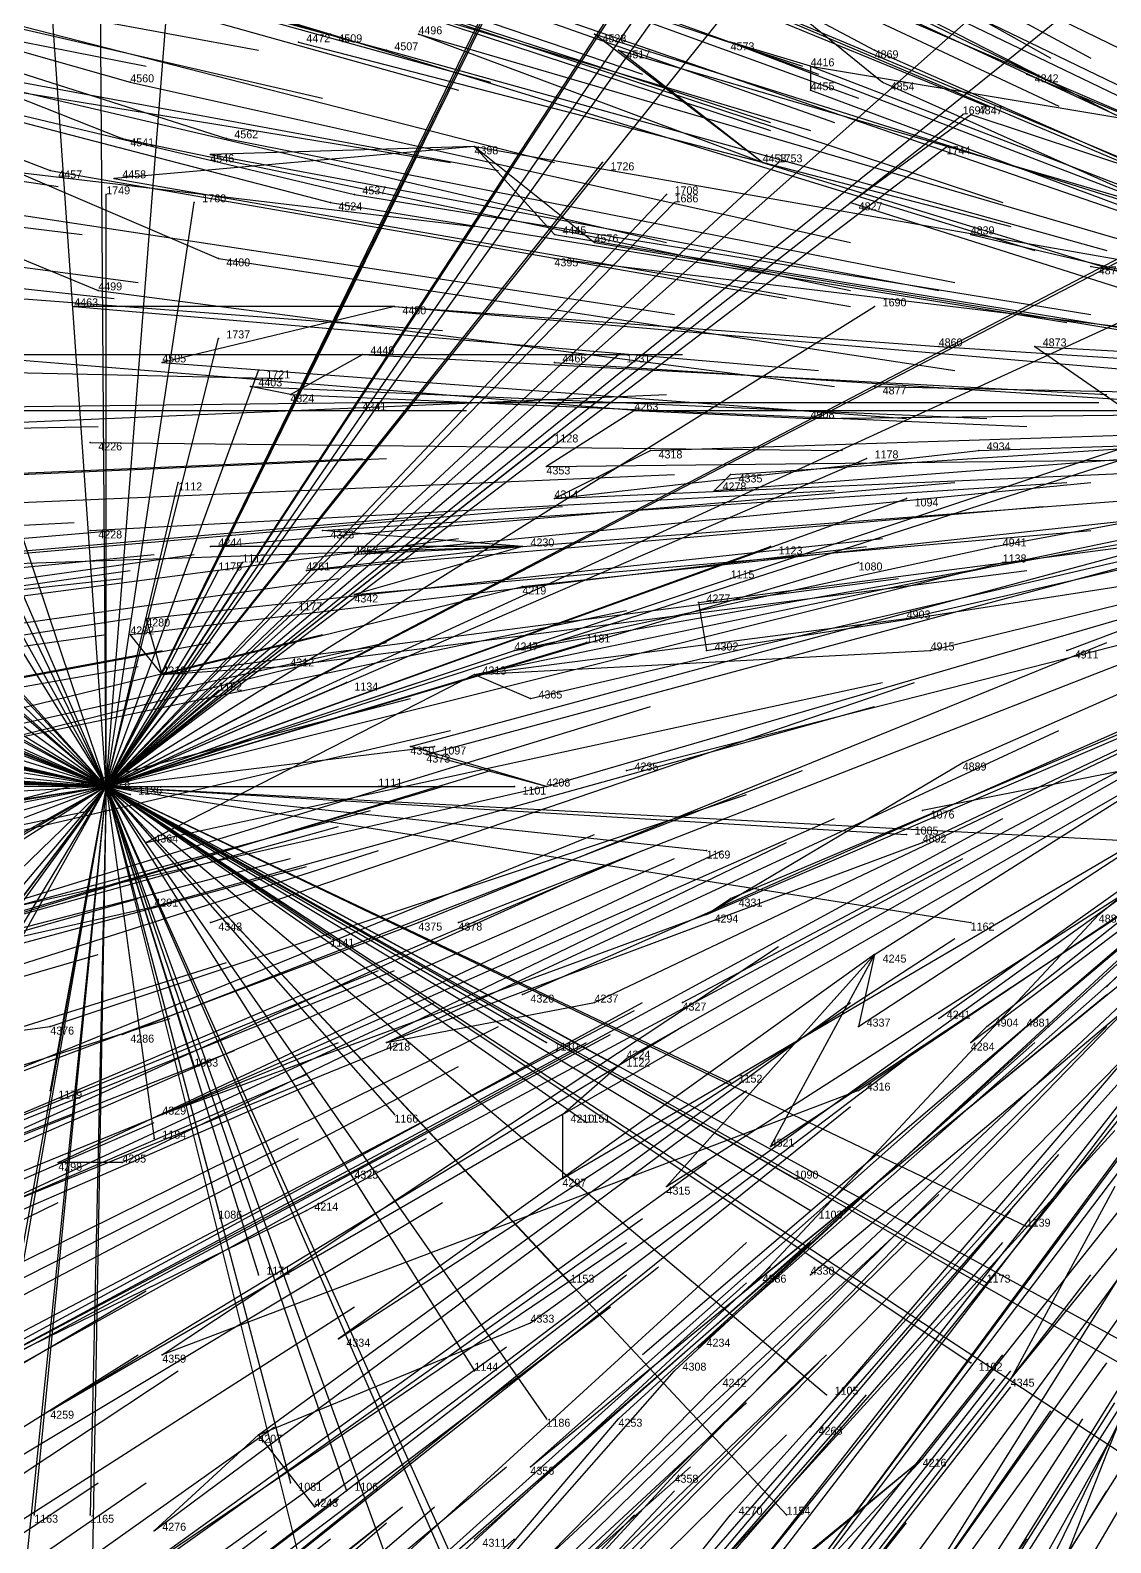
# Model space of a CAD drawing. Extents: x -0.5 to 0.59, y -0.5 to 0.58.
# Drawn here: x -0.2135 to -0.0785, y -0.1395 to 0.0495 of the extents above; entities that cross this region are included whole.
import ezdxf

# ---------------------------------------------------------------- set-up
doc = ezdxf.new("R2010")
doc.units = 0
for name, color, linetype in [('Facilities', 3, 'CONTINUOUS'), ('Facilities_lines', 3, 'CONTINUOUS'), ('Normals', 1, 'CONTINUOUS'), ('Source_points', 5, 'CONTINUOUS'), ('Text', 3, 'CONTINUOUS')]:
    doc.layers.add(name, color=color, linetype=linetype)

msp = doc.modelspace()

# ---------------------------------------------------------------- linework, layer by layer
at = {"layer": 'Facilities', "color": 3}
for p in [(-0.18, 0.048, -0.466), (-0.116, 0.045, -0.312), (-0.089, 0.044, -0.247), (-0.158, 0.035, -0.405), (-0.122, 0.033, -0.316), (-0.111, 0.028, -0.285), (-0.096, 0.024, -0.248), (-0.148, 0.021, -0.374), (-0.081, 0.02, -0.207), (-0.168, 0.015, -0.421), (-0.088, 0.01, -0.221), (-0.148, 0.008, -0.37), (-0.181, 0.004, -0.453), (-0.108, 0.005, -0.27), (-0.138, 0.002, -0.345), (-0.206, -0.002, -0.514), (-0.148, -0.009, -0.372), (-0.128, -0.008, -0.32), (-0.206, -0.013, -0.516), (-0.152, -0.015, -0.381), (-0.13, -0.022, -0.329), (-0.153, -0.028, -0.389), (-0.084, -0.028, -0.22), (-0.197, -0.031, -0.499), (-0.158, -0.031, -0.402), (-0.139, -0.043, -0.362), (-0.204, -0.045, -1.25), (-0.149, -0.045, -0.39), (-0.191, -0.062, -0.502), (-0.16, -0.062, -0.43), (-0.129, -0.061, -0.357), (-0.108, -0.066, -0.316), (-0.152, -0.071, -0.42), (-0.079, -0.07, -0.263), (-0.132, -0.072, -0.376), (-0.1, -0.074, -0.311), (-0.202, -0.076, -0.539), (-0.169, -0.077, -0.465), (-0.096, -0.077, -0.308), (-0.11, -0.083, -0.343), (-0.147, -0.086, -0.426), (-0.202, -0.092, -0.555), (-0.123, -0.107, -0.407), (-0.116, -0.106, -0.394), (-0.13, -0.115, -0.433), (-0.185, -0.126, -0.56), (-0.116, -0.125, -0.426), (-0.151, -0.13, -0.498), (-0.102, -0.129, -0.412), (-0.158, -0.139, -0.526)]:
    msp.add_point(p, dxfattribs=at)
at = {"layer": 'Facilities_lines', "color": 3}
for p, q in [((-0.204, -0.045, -1.25), (-0.127, 0.113, -1.25)), ((-0.204, -0.045, -1.25), (-0.256, 0.11, -1.25)), ((-0.204, -0.045, -1.25), (-0.13, 0.106, -1.25)), ((-0.204, -0.045, -1.25), (-0.107, 0.096, -1.25)), ((-0.204, -0.045, -1.25), (-0.205, 0.093, -1.25)), ((-0.204, -0.045, -1.25), (-0.138, 0.089, -1.25)), ((-0.204, -0.045, -1.25), (-0.26, 0.084, -1.25)), ((-0.204, -0.045, -1.25), (-0.213, 0.084, -1.25)), ((-0.204, -0.045, -1.25), (-0.38, 0.082, -1.25)), ((-0.204, -0.045, -1.25), (-0.194, 0.083, -1.25)), ((-0.168, 0.079, -0.463), (-0.108, 0.047, -0.295)), ((-0.204, -0.045, -1.25), (-0.068, 0.076, -1.25)), ((-0.204, -0.045, -1.25), (-0.315, 0.074, -1.25)), ((-0.262, 0.075, -0.68), (-0.176, 0.049, -0.456)), ((-0.204, -0.045, -1.25), (-0.128, 0.071, -1.25)), ((-0.204, -0.045, -1.25), (-0.129, 0.07, -1.25)), ((-0.204, -0.045, -1.25), (-0.122, 0.07, -1.25)), ((-0.246, 0.068, -0.638), (-0.169, 0.047, -0.438)), ((-0.134, 0.065, -0.373), (-0.107, 0.043, -0.287)), ((-0.277, 0.064, -0.711), (-0.189, 0.036, -0.48)), ((-0.268, 0.062, -0.687), (-0.202, 0.036, -0.512)), ((-0.268, 0.062, -0.687), (-0.201, 0.043, -0.515)), ((-0.204, -0.045, -1.25), (-0.298, 0.059, -1.25)), ((-0.204, -0.045, -1.25), (-0.075, 0.059, -1.25)), ((-0.204, -0.045, -1.25), (-0.124, 0.055, -1.25)), ((-0.253, 0.048, -0.644), (-0.19, 0.021, -0.478)), ((-0.253, 0.048, -0.644), (-0.211, 0.032, -0.532)), ((-0.253, 0.048, -0.644), (-0.176, 0.028, -0.445)), ((-0.253, 0.048, -0.644), (-0.173, 0.029, -0.438)), ((-0.122, 0.033, -0.316), (-0.165, 0.049, -0.431)), ((-0.122, 0.033, -0.316), (-0.143, 0.049, -0.377)), ((-0.116, 0.045, -0.312), (-0.126, 0.048, -0.337)), ((-0.122, 0.033, -0.316), (-0.14, 0.047, -0.369)), ((-0.204, -0.045, -1.25), (-0.305, 0.044, -1.25)), ((-0.116, 0.045, -0.312), (-0.116, 0.042, -0.309)), ((-0.116, 0.045, -0.312), (-0.068, 0.037, -0.193)), ((-0.204, -0.045, -1.25), (-0.097, 0.039, -1.25)), ((-0.111, 0.028, -0.285), (-0.096, 0.039, -0.259)), ((-0.251, 0.036, -0.633), (-0.205, 0.017, -0.515)), ((-0.204, -0.045, -1.25), (-0.099, 0.035, -1.25)), ((-0.158, 0.035, -0.405), (-0.203, 0.031, -0.512)), ((-0.158, 0.035, -0.405), (-0.191, 0.034, -0.486)), ((-0.158, 0.035, -0.405), (-0.148, 0.024, -0.375)), ((-0.158, 0.035, -0.405), (-0.143, 0.023, -0.363)), ((-0.204, -0.045, -1.25), (-0.142, 0.033, -1.25)), ((-0.204, -0.045, -1.25), (-0.12, 0.033, -1.25)), ((-0.204, -0.045, -1.25), (-0.374, 0.032, -1.25)), ((-0.204, -0.045, -1.25), (-0.134, 0.029, -1.25)), ((-0.204, -0.045, -1.25), (-0.204, 0.029, -1.25)), ((-0.204, -0.045, -1.25), (-0.244, 0.027, -1.25)), ((-0.204, -0.045, -1.25), (-0.133, 0.028, -1.25)), ((-0.204, -0.045, -1.25), (-0.193, 0.028, -1.25)), ((-0.204, -0.045, -1.25), (-0.068, 0.026, -1.25)), ((-0.204, -0.045, -1.25), (-0.071, 0.024, -1.25)), ((-0.204, -0.045, -1.25), (-0.245, 0.021, -1.25)), ((-0.204, -0.045, -1.25), (-0.06, 0.021, -1.25)), ((-0.204, -0.045, -1.25), (-0.235, 0.019, -1.25)), ((-0.204, -0.045, -1.25), (-0.314, 0.017, -1.25)), ((-0.168, 0.015, -0.421), (-0.208, 0.015, -0.522)), ((-0.204, -0.045, -1.25), (-0.108, 0.015, -1.25)), ((-0.168, 0.015, -0.421), (-0.197, 0.008, -0.493)), ((-0.168, 0.015, -0.421), (-0.1, 0.01, -0.252)), ((-0.204, -0.045, -1.25), (-0.353, 0.01, -1.25)), ((-0.204, -0.045, -1.25), (-0.19, 0.011, -1.25)), ((-0.088, 0.01, -0.221), (-0.075, 0.001, -0.188)), ((-0.138, 0.002, -0.345), (-0.224, 0.009, -0.561)), ((-0.204, -0.045, -1.25), (-0.14, 0.009, -1.25)), ((-0.181, 0.004, -0.453), (-0.172, 0.009, -0.43)), ((-0.204, -0.045, -1.25), (-0.185, 0.007, -1.25)), ((-0.204, -0.045, -1.25), (-0.054, 0.005, -1.25)), ((-0.181, 0.004, -0.453), (-0.186, 0.005, -0.464)), ((-0.204, -0.045, -1.25), (-0.318, 0.003, -1.25)), ((-0.204, -0.045, -1.25), (-0.293, 0.003, -1.25)), ((-0.252, 0.002, -0.63), (-0.172, 0.003, -0.431)), ((-0.204, -0.045, -1.25), (-0.058, 0.002, -1.25)), ((-0.138, 0.002, -0.345), (-0.149, -0.005, -0.373)), ((-0.138, 0.002, -0.345), (-0.116, 0.001, -0.29)), ((-0.204, -0.045, -1.25), (-0.258, 0.001, -1.25)), ((-0.204, -0.045, -1.25), (-0.148, -0.001, -1.25)), ((-0.148, -0.009, -0.372), (-0.136, -0.003, -0.34)), ((-0.148, -0.009, -0.372), (-0.095, -0.003, -0.236)), ((-0.204, -0.045, -1.25), (-0.306, -0.005, -1.25)), ((-0.204, -0.045, -1.25), (-0.109, -0.004, -1.25)), ((-0.204, -0.045, -1.25), (-0.195, -0.007, -1.25)), ((-0.128, -0.008, -0.32), (-0.126, -0.006, -0.315)), ((0.109, -0.006, -1.25), (-0.102, -0.048, -1.25)), ((-0.204, -0.045, -1.25), (-0.104, -0.009, -1.25)), ((-0.204, -0.045, -1.25), (-0.351, -0.012, -1.25)), ((-0.204, -0.045, -1.25), (-0.238, -0.012, -1.25)), ((-0.152, -0.015, -0.381), (-0.177, -0.013, -0.443)), ((-0.204, -0.045, -1.25), (-0.354, -0.015, -1.25)), ((-0.204, -0.045, -1.25), (-0.346, -0.015, -1.25)), ((-0.152, -0.015, -0.381), (-0.239, -0.018, -0.6)), ((-0.204, -0.045, -1.25), (-0.121, -0.015, -1.25)), ((-0.152, -0.015, -0.381), (-0.191, -0.015, -0.478)), ((-0.152, -0.015, -0.381), (-0.179, -0.018, -0.45)), ((-0.152, -0.015, -0.381), (-0.173, -0.021, -0.437)), ((-0.152, -0.015, -0.381), (-0.173, -0.016, -0.435)), ((-0.153, -0.028, -0.389), (-0.093, -0.015, -0.235)), ((-0.204, -0.045, -1.25), (-0.11, -0.017, -1.25)), ((-0.204, -0.045, -1.25), (-0.187, -0.017, -1.25)), ((-0.204, -0.045, -1.25), (-0.092, -0.017, -1.25)), ((-0.204, -0.045, -1.25), (-0.19, -0.018, -1.25)), ((-0.204, -0.045, -1.25), (-0.126, -0.019, -1.25)), ((-0.197, -0.031, -0.499), (-0.152, -0.02, -0.384)), ((-0.13, -0.022, -0.329), (-0.129, -0.028, -0.33)), ((-0.204, -0.045, -1.25), (-0.275, -0.023, -1.25)), ((-0.204, -0.045, -1.25), (-0.181, -0.023, -1.25)), ((-0.197, -0.031, -0.499), (-0.199, -0.024, -0.501)), ((-0.158, -0.031, -0.402), (-0.104, -0.024, -0.267)), ((-0.204, -0.045, -1.25), (-0.235, -0.026, -1.25)), ((-0.197, -0.031, -0.499), (-0.201, -0.026, -0.507)), ((-0.204, -0.045, -1.25), (-0.144, -0.027, -1.25)), ((-0.158, -0.031, -0.402), (-0.101, -0.028, -0.263)), ((-0.197, -0.031, -0.499), (-0.182, -0.03, -0.46)), ((-0.204, -0.045, -1.25), (-0.29, -0.031, -1.25)), ((-0.204, -0.045, -1.25), (-0.259, -0.032, -1.25)), ((-0.204, -0.045, -1.25), (-0.174, -0.032, -1.25)), ((-0.158, -0.031, -0.402), (-0.199, -0.052, -0.513)), ((-0.158, -0.031, -0.402), (-0.151, -0.034, -0.387)), ((-0.204, -0.045, -1.25), (-0.321, -0.033, -1.25)), ((-0.204, -0.045, -1.25), (-0.19, -0.033, -1.25)), ((-0.204, -0.045, -1.25), (-0.351, -0.037, -1.25)), ((-0.204, -0.045, -1.25), (-0.333, -0.037, -1.25)), ((-0.204, -0.045, -1.25), (-0.282, -0.037, -1.25)), ((-0.204, -0.045, -1.25), (-0.358, -0.038, -1.25)), ((-0.204, -0.045, -1.25), (-0.219, -0.039, -1.25)), ((-0.204, -0.045, -1.25), (-0.341, -0.04, -1.25)), ((-0.204, -0.045, -1.25), (-0.163, -0.04, -1.25)), ((-0.149, -0.045, -0.39), (-0.166, -0.04, -0.428)), ((-0.149, -0.045, -0.39), (-0.164, -0.041, -0.423)), ((-0.204, -0.045, -1.25), (-0.281, -0.043, -1.25)), ((-0.129, -0.061, -0.357), (-0.097, -0.042, -0.265)), ((-0.204, -0.045, -1.25), (-0.377, -0.072, -1.25)), ((-0.204, -0.045, -1.25), (-0.356, -0.07, -1.25)), ((-0.204, -0.045, -1.25), (-0.355, -0.074, -1.25)), ((-0.204, -0.045, -1.25), (-0.35, -0.045, -1.25)), ((-0.204, -0.045, -1.25), (-0.347, -0.136, -1.25)), ((-0.204, -0.045, -1.25), (-0.343, -0.126, -1.25)), ((-0.204, -0.045, -1.25), (-0.314, -0.051, -1.25)), ((-0.204, -0.045, -1.25), (-0.308, -0.103, -1.25)), ((-0.204, -0.045, -1.25), (-0.293, -0.15, -1.25)), ((-0.204, -0.045, -1.25), (-0.286, -0.153, -1.25)), ((-0.204, -0.045, -1.25), (-0.266, -0.147, -1.25)), ((-0.204, -0.045, -1.25), (-0.264, -0.068, -1.25)), ((-0.204, -0.045, -1.25), (-0.26, -0.061, -1.25)), ((-0.204, -0.045, -1.25), (-0.255, -0.136, -1.25)), ((-0.204, -0.045, -1.25), (-0.249, -0.104, -1.25)), ((-0.204, -0.045, -1.25), (-0.247, -0.104, -1.25)), ((-0.204, -0.045, -1.25), (-0.234, -0.074, -1.25)), ((-0.204, -0.045, -1.25), (-0.225, -0.165, -1.25)), ((-0.149, -0.045, -0.39), (-0.224, -0.062, -0.582)), ((-0.204, -0.045, -1.25), (-0.22, -0.133, -1.25)), ((-0.204, -0.045, -1.25), (-0.217, -0.171, -1.25)), ((-0.204, -0.045, -1.25), (-0.213, -0.136, -1.25)), ((-0.204, -0.045, -1.25), (-0.211, -0.083, -1.25)), ((-0.204, -0.045, -1.25), (-0.206, -0.158, -1.25)), ((-0.204, -0.045, -1.25), (-0.206, -0.136, -1.25)), ((-0.204, -0.045, -1.25), (-0.181, -0.132, -1.25)), ((-0.204, -0.045, -1.25), (-0.193, -0.08, -1.25)), ((-0.204, -0.045, -1.25), (-0.104, -0.051, -1.25)), ((-0.204, -0.045, -1.25), (-0.19, -0.098, -1.25)), ((-0.204, -0.045, -1.25), (-0.159, -0.169, -1.25)), ((-0.204, -0.045, -1.25), (-0.118, -0.094, -1.25)), ((-0.204, -0.045, -1.25), (-0.153, -0.045, -1.25)), ((-0.204, -0.045, -1.25), (-0.096, -0.117, -1.25)), ((-0.204, -0.045, -1.25), (-0.116, -0.098, -1.25)), ((-0.204, -0.045, -1.25), (-0.114, -0.121, -1.25)), ((-0.204, -0.045, -1.25), (-0.174, -0.133, -1.25)), ((-0.204, -0.045, -1.25), (-0.149, -0.077, -1.25)), ((-0.204, -0.045, -1.25), (-0.17, -0.045, -1.25)), ((-0.204, -0.045, -1.25), (-0.072, -0.052, -1.25)), ((-0.204, -0.045, -1.25), (-0.14, -0.08, -1.25)), ((-0.204, -0.045, -1.25), (-0.156, -0.155, -1.25)), ((-0.204, -0.045, -1.25), (-0.139, -0.19, -1.25)), ((-0.204, -0.045, -1.25), (-0.201, -0.046, -1.25)), ((-0.204, -0.045, -1.25), (-0.052, -0.128, -1.25)), ((-0.204, -0.045, -1.25), (-0.089, -0.1, -1.25)), ((-0.204, -0.045, -1.25), (-0.176, -0.064, -1.25)), ((-0.204, -0.045, -1.25), (-0.158, -0.118, -1.25)), ((-0.204, -0.045, -1.25), (-0.144, -0.087, -1.25)), ((-0.204, -0.045, -1.25), (-0.126, -0.082, -1.25)), ((-0.204, -0.045, -1.25), (-0.146, -0.107, -1.25)), ((-0.204, -0.045, -1.25), (-0.119, -0.136, -1.25)), ((-0.204, -0.045, -1.25), (-0.177, -0.153, -1.25)), ((-0.204, -0.045, -1.25), (-0.096, -0.062, -1.25)), ((-0.204, -0.045, -1.25), (-0.168, -0.086, -1.25)), ((-0.204, -0.045, -1.25), (-0.129, -0.053, -1.25)), ((-0.204, -0.045, -1.25), (-0.185, -0.106, -1.25)), ((-0.204, -0.045, -1.25), (-0.094, -0.107, -1.25)), ((-0.204, -0.045, -1.25), (-0.074, -0.119, -1.25)), ((-0.204, -0.045, -1.25), (-0.067, -0.135, -1.25)), ((-0.204, -0.045, -1.25), (-0.198, -0.089, -1.25)), ((-0.204, -0.045, -1.25), (-0.149, -0.124, -1.25)), ((-0.169, -0.077, -0.465), (-0.102, -0.052, -0.286)), ((-0.265, -0.075, -0.688), (-0.198, -0.06, -0.517)), ((-0.129, -0.061, -0.357), (-0.126, -0.059, -0.347)), ((-0.229, -0.086, -0.61), (-0.165, -0.062, -0.441)), ((-0.129, -0.061, -0.357), (-0.197, -0.086, -0.538)), ((-0.123, -0.107, -0.407), (-0.08, -0.061, -0.252)), ((-0.108, -0.066, -0.316), (-0.175, -0.114, -0.522)), ((-0.108, -0.066, -0.316), (-0.134, -0.095, -0.411)), ((-0.108, -0.066, -0.316), (-0.121, -0.09, -0.377)), ((-0.108, -0.066, -0.316), (-0.11, -0.075, -0.332)), ((-0.169, -0.077, -0.465), (-0.143, -0.072, -0.401)), ((-0.258, -0.081, -0.676), (-0.211, -0.075, -0.561)), ((-0.151, -0.13, -0.498), (-0.089, -0.075, -0.291)), ((-0.096, -0.077, -0.308), (-0.094, -0.075, -0.299)), ((-0.147, -0.086, -0.426), (-0.139, -0.079, -0.4)), ((-0.11, -0.083, -0.343), (-0.197, -0.116, -0.572)), ((-0.118, -0.146, -0.469), (-0.073, -0.085, -0.28)), ((-0.147, -0.086, -0.426), (-0.211, -0.123, -0.612)), ((-0.147, -0.086, -0.426), (-0.147, -0.094, -0.437)), ((-0.202, -0.092, -0.555), (-0.21, -0.092, -0.574)), ((-0.226, -0.121, -0.641), (-0.173, -0.093, -0.492)), ((-0.078, -0.095, -0.307), (-0.091, -0.119, -0.376)), ((-0.226, -0.121, -0.641), (-0.179, -0.098, -0.51)), ((-0.07, -0.109, -0.324), (-0.109, -0.189, -0.544)), ((-0.185, -0.126, -0.56), (-0.151, -0.112, -0.47)), ((-0.073, -0.113, -0.337), (-0.084, -0.141, -0.409)), ((-0.192, -0.185, -0.666), (-0.133, -0.118, -0.443)), ((-0.192, -0.185, -0.666), (-0.128, -0.12, -0.438)), ((-0.192, -0.185, -0.666), (-0.14, -0.124, -0.469)), ((-0.185, -0.126, -0.56), (-0.198, -0.138, -0.603)), ((-0.185, -0.126, -0.56), (-0.178, -0.135, -0.558)), ((-0.102, -0.129, -0.412), (-0.13, -0.152, -0.499)), ((-0.102, -0.129, -0.412), (-0.126, -0.149, -0.488)), ((-0.102, -0.129, -0.412), (-0.116, -0.144, -0.463)), ((-0.18, -0.182, -0.641), (-0.133, -0.131, -0.468)), ((-0.17, -0.191, -0.638), (-0.126, -0.136, -0.462))]:
    msp.add_line(p, q, dxfattribs=at)
at = {"layer": 'Normals', "color": 1}
for p, q in [((-0.166, 0.091, -0.473), (-0.086, 0.046, -0.512)), ((-0.162, 0.09, -0.462), (-0.081, 0.046, -0.501)), ((-0.168, 0.083, -0.469), (-0.086, 0.043, -0.51)), ((-0.16, 0.081, -0.448), (-0.078, 0.039, -0.486)), ((-0.168, 0.079, -0.463), (-0.085, 0.04, -0.504)), ((-0.203, 0.076, -0.541), (-0.115, 0.044, -0.577)), ((-0.262, 0.075, -0.68), (-0.173, 0.048, -0.719)), ((-0.225, 0.074, -0.592), (-0.137, 0.044, -0.629)), ((-0.205, 0.074, -0.546), (-0.117, 0.045, -0.582)), ((-0.179, 0.075, -0.486), (-0.094, 0.04, -0.525)), ((-0.198, 0.073, -0.528), (-0.11, 0.041, -0.564)), ((-0.201, 0.069, -0.531), (-0.113, 0.038, -0.567)), ((-0.135, 0.069, -0.379), (-0.052, 0.029, -0.417)), ((-0.122, 0.069, -0.35), (-0.038, 0.028, -0.386)), ((-0.249, 0.067, -0.644), (-0.16, 0.042, -0.682)), ((-0.246, 0.068, -0.638), (-0.156, 0.043, -0.674)), ((-0.21, 0.067, -0.55), (-0.121, 0.038, -0.586)), ((-0.209, 0.066, -0.549), (-0.121, 0.037, -0.585)), ((-0.134, 0.065, -0.373), (-0.05, 0.026, -0.41)), ((-0.29, 0.063, -0.741), (-0.199, 0.045, -0.779)), ((-0.277, 0.064, -0.711), (-0.185, 0.047, -0.747)), ((-0.206, 0.064, -0.539), (-0.116, 0.037, -0.575)), ((-0.268, 0.062, -0.687), (-0.177, 0.041, -0.725)), ((-0.138, 0.059, -0.375), (-0.052, 0.023, -0.411)), ((-0.18, 0.057, -0.472), (-0.092, 0.028, -0.511)), ((-0.238, 0.056, -0.611), (-0.148, 0.033, -0.648)), ((-0.129, 0.055, -0.351), (-0.044, 0.019, -0.389)), ((-0.116, 0.056, -0.321), (-0.03, 0.019, -0.357)), ((-0.156, 0.054, -0.413), (-0.069, 0.024, -0.451)), ((-0.097, 0.052, -0.276), (-0.014, 0.012, -0.315)), ((-0.253, 0.048, -0.644), (-0.161, 0.033, -0.681)), ((-0.247, 0.049, -0.629), (-0.155, 0.032, -0.665)), ((-0.18, 0.048, -0.466), (-0.091, 0.025, -0.504)), ((-0.176, 0.049, -0.456), (-0.088, 0.022, -0.496)), ((-0.165, 0.049, -0.431), (-0.076, 0.023, -0.469)), ((-0.143, 0.049, -0.377), (-0.054, 0.021, -0.415)), ((-0.126, 0.048, -0.337), (-0.04, 0.015, -0.375)), ((-0.169, 0.047, -0.438), (-0.079, 0.022, -0.474)), ((-0.14, 0.047, -0.369), (-0.051, 0.021, -0.406)), ((-0.108, 0.047, -0.295), (-0.024, 0.01, -0.335)), ((-0.224, 0.044, -0.571), (-0.134, 0.023, -0.608)), ((-0.116, 0.045, -0.312), (-0.03, 0.012, -0.349)), ((-0.089, 0.044, -0.247), (-0.004, 0.009, -0.288)), ((-0.301, 0.043, -0.761), (-0.21, 0.03, -0.8)), ((-0.201, 0.043, -0.515), (-0.111, 0.023, -0.552)), ((-0.116, 0.042, -0.309), (-0.03, 0.01, -0.348)), ((-0.107, 0.043, -0.287), (-0.022, 0.005, -0.325)), ((-0.097, 0.039, -1.25), (-0.097, 0.039, -1.15)), ((-0.096, 0.039, -0.259), (-0.009, 0.01, -0.3)), ((-0.251, 0.036, -0.633), (-0.158, 0.025, -0.669)), ((-0.202, 0.036, -0.512), (-0.111, 0.017, -0.55)), ((-0.189, 0.036, -0.48), (-0.098, 0.018, -0.517)), ((-0.299, 0.035, -0.752), (-0.207, 0.024, -0.791)), ((-0.158, 0.035, -0.405), (-0.067, 0.019, -0.443)), ((-0.099, 0.035, -1.25), (-0.099, 0.035, -1.15)), ((-0.191, 0.034, -0.486), (-0.1, 0.017, -0.523)), ((-0.142, 0.033, -1.25), (-0.142, 0.033, -1.15)), ((-0.122, 0.033, -0.316), (-0.034, 0.006, -0.354)), ((-0.12, 0.033, -1.25), (-0.12, 0.033, -1.15)), ((-0.211, 0.032, -0.532), (-0.119, 0.016, -0.569)), ((-0.203, 0.031, -0.512), (-0.111, 0.015, -0.55)), ((-0.291, 0.03, -0.732), (-0.2, 0.018, -0.771)), ((-0.204, 0.029, -1.25), (-0.204, 0.029, -1.15)), ((-0.173, 0.029, -0.438), (-0.081, 0.014, -0.475)), ((-0.134, 0.029, -1.25), (-0.134, 0.029, -1.15)), ((-0.225, 0.028, -0.566), (-0.133, 0.014, -0.603)), ((-0.193, 0.028, -1.25), (-0.193, 0.028, -1.15)), ((-0.176, 0.028, -0.445), (-0.084, 0.013, -0.483)), ((-0.133, 0.028, -1.25), (-0.133, 0.028, -1.15)), ((-0.111, 0.028, -0.285), (-0.023, 0, -0.325)), ((-0.295, 0.026, -0.74), (-0.203, 0.016, -0.779)), ((-0.148, 0.024, -0.375), (-0.057, 0.009, -0.414)), ((-0.143, 0.023, -0.363), (-0.053, 0.008, -0.402)), ((-0.096, 0.024, -0.248), (-0.007, 0.003, -0.289)), ((-0.19, 0.021, -0.478), (-0.098, 0.007, -0.514)), ((-0.148, 0.021, -0.374), (-0.057, 0.01, -0.414)), ((-0.255, 0.019, -0.638), (-0.162, 0.012, -0.675)), ((-0.081, 0.02, -0.207), (0.009, 0.006, -0.249)), ((-0.205, 0.017, -0.515), (-0.113, 0.005, -0.552)), ((-0.208, 0.015, -0.522), (-0.115, 0.007, -0.558)), ((-0.168, 0.015, -0.421), (-0.075, 0.007, -0.458)), ((-0.108, 0.015, -1.25), (-0.108, 0.015, -1.15)), ((-0.19, 0.011, -1.25), (-0.19, 0.011, -1.15)), ((-0.1, 0.01, -0.252), (-0.008, 0.004, -0.289)), ((-0.088, 0.01, -0.221), (0.002, 0.005, -0.264)), ((-0.274, 0.008, -0.684), (-0.182, 0.006, -0.724)), ((-0.224, 0.009, -0.561), (-0.132, 0.009, -0.599)), ((-0.197, 0.008, -0.493), (-0.104, 0.001, -0.53)), ((-0.172, 0.009, -0.43), (-0.079, 0.004, -0.467)), ((-0.148, 0.008, -0.37), (-0.056, 0.002, -0.41)), ((-0.14, 0.009, -1.25), (-0.14, 0.009, -1.15)), ((-0.185, 0.007, -1.25), (-0.185, 0.007, -1.15)), ((-0.227, 0, -0.566), (-0.134, 0.004, -0.604)), ((-0.186, 0.005, -0.464), (-0.094, 0.001, -0.503)), ((-0.181, 0.004, -0.453), (-0.089, 0, -0.491)), ((-0.108, 0.005, -0.27), (-0.015, 0.003, -0.307)), ((-0.084, -0.028, -0.22), (0.001, 0.004, -0.263)), ((-0.252, 0.002, -0.63), (-0.159, 0.002, -0.666)), ((-0.172, 0.003, -0.431), (-0.08, 0.003, -0.468)), ((-0.138, 0.002, -0.345), (-0.046, 0.002, -0.385)), ((-0.116, 0.001, -0.29), (-0.024, 0.002, -0.33)), ((-0.093, -0.015, -0.235), (-0.001, 0.002, -0.272)), ((-0.298, -0.002, -0.745), (-0.205, 0, -0.783)), ((-0.136, -0.003, -0.34), (-0.044, 0, -0.38)), ((-0.126, -0.006, -0.315), (-0.035, 0, -0.355)), ((-0.095, -0.003, -0.236), (-0.002, 0, -0.274)), ((-0.148, -0.001, -1.25), (-0.148, -0.001, -1.15)), ((-0.128, -0.008, -0.32), (-0.037, -0.001, -0.361)), ((-0.206, -0.002, -0.514), (-0.112, -0.003, -0.548)), ((-0.104, -0.024, -0.267), (-0.013, -0.003, -0.303)), ((-0.264, -0.008, -0.66), (-0.172, -0.004, -0.698)), ((-0.261, -0.008, -0.654), (-0.169, -0.004, -0.692)), ((-0.149, -0.005, -0.373), (-0.057, -0.004, -0.412)), ((-0.148, -0.009, -0.372), (-0.057, -0.005, -0.411)), ((-0.109, -0.004, -1.25), (-0.109, -0.004, -1.15)), ((-0.097, -0.042, -0.265), (-0.013, -0.005, -0.304)), ((-0.08, -0.061, -0.252), (-0.011, -0.004, -0.295)), ((-0.226, -0.01, -0.566), (-0.133, -0.006, -0.603)), ((-0.195, -0.007, -1.25), (-0.195, -0.007, -1.15)), ((-0.191, -0.015, -0.478), (-0.098, -0.007, -0.515)), ((-0.177, -0.013, -0.443), (-0.084, -0.007, -0.481)), ((-0.173, -0.016, -0.435), (-0.081, -0.007, -0.472)), ((-0.101, -0.028, -0.263), (-0.011, -0.006, -0.299)), ((-0.079, -0.07, -0.263), (-0.014, -0.006, -0.304)), ((-0.206, -0.013, -0.516), (-0.113, -0.008, -0.552)), ((-0.152, -0.015, -0.381), (-0.06, -0.008, -0.419)), ((-0.104, -0.009, -1.25), (-0.104, -0.009, -1.15)), ((-0.254, -0.019, -0.637), (-0.162, -0.011, -0.675)), ((-0.239, -0.018, -0.6), (-0.147, -0.01, -0.638)), ((-0.179, -0.018, -0.45), (-0.087, -0.01, -0.488)), ((-0.152, -0.02, -0.384), (-0.06, -0.01, -0.422)), ((-0.13, -0.022, -0.329), (-0.038, -0.01, -0.368)), ((-0.3, -0.017, -0.752), (-0.208, -0.012, -0.79)), ((-0.296, -0.021, -0.741), (-0.203, -0.013, -0.778)), ((-0.173, -0.021, -0.437), (-0.081, -0.013, -0.474)), ((-0.158, -0.031, -0.402), (-0.067, -0.012, -0.439)), ((-0.153, -0.028, -0.389), (-0.062, -0.012, -0.427)), ((-0.151, -0.034, -0.387), (-0.061, -0.013, -0.425)), ((-0.102, -0.052, -0.286), (-0.018, -0.012, -0.324)), ((-0.251, -0.026, -0.631), (-0.16, -0.014, -0.671)), ((-0.201, -0.026, -0.507), (-0.109, -0.015, -0.544)), ((-0.199, -0.024, -0.501), (-0.107, -0.014, -0.538)), ((-0.129, -0.028, -0.33), (-0.039, -0.014, -0.371)), ((-0.121, -0.015, -1.25), (-0.121, -0.015, -1.15)), ((-0.089, -0.075, -0.291), (-0.018, -0.015, -0.328)), ((-0.29, -0.025, -0.727), (-0.198, -0.016, -0.765)), ((-0.285, -0.029, -0.717), (-0.193, -0.016, -0.754)), ((-0.187, -0.017, -1.25), (-0.187, -0.017, -1.15)), ((-0.166, -0.04, -0.428), (-0.077, -0.016, -0.465)), ((-0.164, -0.041, -0.423), (-0.075, -0.017, -0.46)), ((-0.11, -0.017, -1.25), (-0.11, -0.017, -1.15)), ((-0.108, -0.066, -0.316), (-0.029, -0.016, -0.353)), ((-0.094, -0.075, -0.299), (-0.021, -0.017, -0.337)), ((-0.092, -0.017, -1.25), (-0.092, -0.017, -1.15)), ((-0.293, -0.031, -0.737), (-0.201, -0.018, -0.774)), ((-0.19, -0.018, -1.25), (-0.19, -0.018, -1.15)), ((-0.182, -0.03, -0.46), (-0.089, -0.018, -0.497)), ((-0.294, -0.029, -0.74), (-0.202, -0.019, -0.778)), ((-0.267, -0.032, -0.671), (-0.175, -0.019, -0.71)), ((-0.197, -0.031, -0.499), (-0.105, -0.019, -0.535)), ((-0.149, -0.045, -0.39), (-0.06, -0.019, -0.427)), ((-0.139, -0.043, -0.362), (-0.049, -0.02, -0.401)), ((-0.126, -0.019, -1.25), (-0.126, -0.019, -1.15)), ((-0.1, -0.074, -0.311), (-0.024, -0.02, -0.347)), ((-0.096, -0.077, -0.308), (-0.022, -0.021, -0.346)), ((-0.292, -0.038, -0.737), (-0.201, -0.024, -0.774)), ((-0.23, -0.042, -0.584), (-0.139, -0.023, -0.621)), ((-0.181, -0.023, -1.25), (-0.181, -0.023, -1.15)), ((-0.126, -0.059, -0.347), (-0.041, -0.023, -0.387)), ((-0.11, -0.075, -0.332), (-0.032, -0.024, -0.37)), ((-0.296, -0.039, -0.746), (-0.204, -0.026, -0.784)), ((-0.267, -0.048, -0.678), (-0.177, -0.026, -0.716)), ((-0.129, -0.061, -0.357), (-0.045, -0.025, -0.398)), ((-0.288, -0.045, -0.73), (-0.197, -0.028, -0.767)), ((-0.282, -0.044, -0.714), (-0.191, -0.027, -0.751)), ((-0.261, -0.05, -0.665), (-0.172, -0.028, -0.703)), ((-0.259, -0.047, -0.659), (-0.169, -0.027, -0.697)), ((-0.165, -0.062, -0.441), (-0.079, -0.027, -0.478)), ((-0.16, -0.062, -0.43), (-0.073, -0.028, -0.465)), ((-0.144, -0.027, -1.25), (-0.144, -0.027, -1.15)), ((-0.292, -0.046, -0.738), (-0.2, -0.03, -0.776)), ((-0.132, -0.072, -0.376), (-0.051, -0.029, -0.416)), ((-0.199, -0.052, -0.513), (-0.107, -0.032, -0.549)), ((-0.191, -0.062, -0.502), (-0.103, -0.032, -0.539)), ((-0.174, -0.032, -1.25), (-0.174, -0.032, -1.15)), ((-0.143, -0.072, -0.401), (-0.059, -0.032, -0.437)), ((-0.11, -0.083, -0.343), (-0.033, -0.031, -0.382)), ((-0.255, -0.057, -0.654), (-0.166, -0.034, -0.692)), ((-0.19, -0.033, -1.25), (-0.19, -0.033, -1.15)), ((-0.152, -0.071, -0.42), (-0.066, -0.033, -0.455)), ((-0.139, -0.079, -0.4), (-0.058, -0.033, -0.436)), ((-0.224, -0.062, -0.582), (-0.136, -0.035, -0.62)), ((-0.198, -0.06, -0.517), (-0.108, -0.035, -0.554)), ((-0.251, -0.059, -0.646), (-0.161, -0.038, -0.684)), ((-0.169, -0.077, -0.465), (-0.085, -0.038, -0.501)), ((-0.121, -0.09, -0.377), (-0.044, -0.039, -0.414)), ((-0.163, -0.04, -1.25), (-0.163, -0.04, -1.15)), ((-0.147, -0.086, -0.426), (-0.067, -0.04, -0.463)), ((-0.245, -0.07, -0.637), (-0.156, -0.043, -0.675)), ((-0.202, -0.076, -0.539), (-0.117, -0.043, -0.58)), ((-0.25, -0.071, -0.65), (-0.162, -0.045, -0.688)), ((-0.204, -0.045, -1.25), (-0.204, -0.045, -1.15)), ((-0.17, -0.045, -1.25), (-0.17, -0.045, -1.15)), ((-0.153, -0.045, -1.25), (-0.153, -0.045, -1.15)), ((-0.134, -0.095, -0.411), (-0.056, -0.045, -0.449)), ((-0.211, -0.075, -0.561), (-0.124, -0.046, -0.6)), ((-0.201, -0.046, -1.25), (-0.201, -0.046, -1.15)), ((-0.147, -0.094, -0.437), (-0.067, -0.047, -0.474)), ((-0.116, -0.106, -0.394), (-0.046, -0.047, -0.432)), ((-0.297, -0.067, -0.76), (-0.206, -0.048, -0.797)), ((-0.26, -0.072, -0.675), (-0.171, -0.048, -0.713)), ((-0.197, -0.086, -0.538), (-0.113, -0.049, -0.578)), ((-0.173, -0.093, -0.492), (-0.092, -0.049, -0.53)), ((-0.123, -0.107, -0.407), (-0.052, -0.049, -0.448)), ((-0.102, -0.048, -1.25), (-0.102, -0.048, -1.15)), ((-0.091, -0.119, -0.376), (-0.033, -0.048, -0.414)), ((-0.265, -0.075, -0.688), (-0.175, -0.05, -0.725)), ((-0.229, -0.086, -0.61), (-0.143, -0.051, -0.648)), ((-0.104, -0.051, -1.25), (-0.104, -0.051, -1.15)), ((-0.202, -0.092, -0.555), (-0.119, -0.052, -0.594)), ((-0.27, -0.077, -0.703), (-0.181, -0.054, -0.74)), ((-0.258, -0.081, -0.676), (-0.17, -0.053, -0.714)), ((-0.222, -0.089, -0.599), (-0.137, -0.053, -0.636)), ((-0.218, -0.091, -0.591), (-0.133, -0.054, -0.628)), ((-0.21, -0.092, -0.574), (-0.127, -0.053, -0.612)), ((-0.179, -0.098, -0.51), (-0.097, -0.054, -0.547)), ((-0.13, -0.115, -0.433), (-0.061, -0.054, -0.473)), ((-0.129, -0.053, -1.25), (-0.129, -0.053, -1.15)), ((-0.268, -0.079, -0.698), (-0.179, -0.055, -0.736)), ((-0.226, -0.093, -0.612), (-0.142, -0.055, -0.649)), ((-0.133, -0.118, -0.443), (-0.065, -0.055, -0.482)), ((-0.116, -0.125, -0.426), (-0.057, -0.056, -0.468)), ((-0.151, -0.112, -0.47), (-0.076, -0.058, -0.508)), ((-0.068, -0.057, -0.222), (-0.137, -0.116, -0.18)), ((-0.128, -0.12, -0.438), (-0.061, -0.057, -0.478)), ((-0.102, -0.129, -0.412), (-0.045, -0.057, -0.45)), ((-0.289, -0.084, -0.753), (-0.2, -0.059, -0.79)), ((-0.14, -0.124, -0.469), (-0.072, -0.062, -0.507)), ((-0.096, -0.062, -1.25), (-0.096, -0.062, -1.15)), ((-0.084, -0.141, -0.409), (-0.034, -0.062, -0.446)), ((-0.176, -0.064, -1.25), (-0.176, -0.064, -1.15)), ((-0.175, -0.114, -0.522), (-0.098, -0.064, -0.56)), ((-0.295, -0.092, -0.772), (-0.205, -0.066, -0.809)), ((-0.197, -0.116, -0.572), (-0.12, -0.065, -0.61)), ((-0.133, -0.131, -0.468), (-0.069, -0.065, -0.506)), ((-0.278, -0.095, -0.735), (-0.189, -0.067, -0.771)), ((-0.256, -0.103, -0.689), (-0.17, -0.068, -0.726)), ((-0.255, -0.103, -0.686), (-0.168, -0.068, -0.723)), ((-0.126, -0.136, -0.462), (-0.064, -0.067, -0.501)), ((-0.091, -0.144, -0.426), (-0.042, -0.067, -0.467)), ((-0.103, -0.147, -0.448), (-0.054, -0.069, -0.487)), ((-0.151, -0.13, -0.498), (-0.079, -0.071, -0.534)), ((-0.116, -0.144, -0.463), (-0.06, -0.07, -0.5)), ((-0.247, -0.111, -0.676), (-0.163, -0.072, -0.714)), ((-0.22, -0.116, -0.622), (-0.138, -0.073, -0.658)), ((-0.218, -0.116, -0.618), (-0.137, -0.072, -0.655)), ((-0.185, -0.126, -0.56), (-0.111, -0.072, -0.599)), ((-0.118, -0.146, -0.469), (-0.063, -0.072, -0.508)), ((-0.285, -0.102, -0.757), (-0.196, -0.074, -0.793)), ((-0.238, -0.116, -0.661), (-0.155, -0.075, -0.7)), ((-0.211, -0.123, -0.612), (-0.132, -0.075, -0.649)), ((-0.146, -0.141, -0.507), (-0.079, -0.075, -0.543)), ((-0.138, -0.141, -0.494), (-0.073, -0.075, -0.53)), ((-0.261, -0.112, -0.709), (-0.175, -0.077, -0.747)), ((-0.253, -0.112, -0.693), (-0.167, -0.077, -0.73)), ((-0.226, -0.121, -0.641), (-0.144, -0.077, -0.678)), ((-0.223, -0.12, -0.633), (-0.141, -0.076, -0.67)), ((-0.158, -0.139, -0.526), (-0.088, -0.077, -0.562)), ((-0.149, -0.077, -1.25), (-0.149, -0.077, -1.15)), ((-0.126, -0.149, -0.488), (-0.07, -0.076, -0.526)), ((-0.275, -0.112, -0.742), (-0.188, -0.078, -0.779)), ((-0.178, -0.135, -0.558), (-0.104, -0.079, -0.596)), ((-0.13, -0.152, -0.499), (-0.073, -0.079, -0.537)), ((-0.265, -0.118, -0.724), (-0.179, -0.081, -0.76)), ((-0.242, -0.123, -0.678), (-0.16, -0.08, -0.716)), ((-0.193, -0.08, -1.25), (-0.193, -0.08, -1.15)), ((-0.14, -0.08, -1.25), (-0.14, -0.08, -1.15)), ((-0.131, -0.153, -0.505), (-0.073, -0.081, -0.543)), ((-0.263, -0.119, -0.722), (-0.178, -0.082, -0.758)), ((-0.211, -0.083, -1.25), (-0.211, -0.083, -1.15)), ((-0.198, -0.138, -0.603), (-0.124, -0.083, -0.642)), ((-0.126, -0.082, -1.25), (-0.126, -0.082, -1.15)), ((-0.183, -0.143, -0.581), (-0.111, -0.085, -0.62)), ((-0.294, -0.12, -0.794), (-0.208, -0.086, -0.832)), ((-0.168, -0.086, -1.25), (-0.168, -0.086, -1.15)), ((-0.101, -0.167, -0.487), (-0.056, -0.086, -0.526)), ((-0.284, -0.124, -0.775), (-0.198, -0.087, -0.811)), ((-0.144, -0.087, -1.25), (-0.144, -0.087, -1.15)), ((-0.14, -0.156, -0.524), (-0.078, -0.088, -0.562)), ((-0.263, -0.131, -0.735), (-0.18, -0.089, -0.772)), ((-0.245, -0.134, -0.699), (-0.164, -0.089, -0.736)), ((-0.198, -0.089, -1.25), (-0.198, -0.089, -1.15)), ((-0.204, -0.146, -0.628), (-0.129, -0.092, -0.666)), ((-0.146, -0.161, -0.543), (-0.085, -0.091, -0.581)), ((-0.109, -0.171, -0.507), (-0.06, -0.092, -0.545)), ((-0.118, -0.094, -1.25), (-0.118, -0.094, -1.15)), ((-0.168, -0.159, -0.579), (-0.1, -0.096, -0.617)), ((-0.293, -0.137, -0.809), (-0.21, -0.097, -0.847)), ((-0.242, -0.145, -0.705), (-0.162, -0.097, -0.742)), ((-0.19, -0.098, -1.25), (-0.19, -0.098, -1.15)), ((-0.151, -0.169, -0.566), (-0.091, -0.098, -0.603)), ((-0.116, -0.098, -1.25), (-0.116, -0.098, -1.15)), ((-0.213, -0.153, -0.656), (-0.137, -0.099, -0.693)), ((-0.089, -0.1, -1.25), (-0.089, -0.1, -1.15)), ((-0.216, -0.154, -0.664), (-0.139, -0.102, -0.701)), ((-0.193, -0.165, -0.633), (-0.124, -0.102, -0.671)), ((-0.186, -0.163, -0.618), (-0.116, -0.102, -0.656)), ((-0.171, -0.168, -0.598), (-0.104, -0.102, -0.635)), ((-0.153, -0.172, -0.575), (-0.092, -0.102, -0.612)), ((-0.13, -0.178, -0.551), (-0.075, -0.103, -0.589)), ((-0.208, -0.163, -0.66), (-0.135, -0.105, -0.697)), ((-0.189, -0.168, -0.632), (-0.121, -0.105, -0.669)), ((-0.126, -0.18, -0.55), (-0.073, -0.105, -0.588)), ((-0.213, -0.163, -0.67), (-0.139, -0.106, -0.707)), ((-0.193, -0.169, -0.641), (-0.124, -0.107, -0.679)), ((-0.185, -0.106, -1.25), (-0.185, -0.106, -1.15)), ((-0.146, -0.107, -1.25), (-0.146, -0.107, -1.15)), ((-0.138, -0.18, -0.567), (-0.081, -0.106, -0.604)), ((-0.094, -0.107, -1.25), (-0.094, -0.107, -1.15)), ((-0.279, -0.155, -0.797), (-0.199, -0.108, -0.836)), ((-0.109, -0.189, -0.544), (-0.062, -0.109, -0.583)), ((-0.251, -0.16, -0.744), (-0.173, -0.11, -0.781)), ((-0.215, -0.166, -0.679), (-0.141, -0.11, -0.715)), ((-0.229, -0.169, -0.712), (-0.154, -0.115, -0.749)), ((-0.278, -0.165, -0.808), (-0.2, -0.116, -0.846)), ((-0.181, -0.18, -0.638), (-0.114, -0.116, -0.676)), ((-0.18, -0.182, -0.641), (-0.115, -0.117, -0.679)), ((-0.15, -0.189, -0.602), (-0.092, -0.116, -0.639)), ((-0.133, -0.192, -0.585), (-0.079, -0.117, -0.623)), ((-0.096, -0.117, -1.25), (-0.096, -0.117, -1.15)), ((-0.272, -0.169, -0.8), (-0.195, -0.118, -0.838)), ((-0.158, -0.118, -1.25), (-0.158, -0.118, -1.15)), ((-0.15, -0.192, -0.609), (-0.093, -0.119, -0.645)), ((-0.149, -0.191, -0.606), (-0.091, -0.118, -0.643)), ((-0.148, -0.193, -0.609), (-0.091, -0.12, -0.646)), ((-0.192, -0.185, -0.666), (-0.124, -0.122, -0.704)), ((-0.17, -0.191, -0.638), (-0.109, -0.121, -0.676)), ((-0.128, -0.201, -0.595), (-0.078, -0.122, -0.632)), ((-0.114, -0.121, -1.25), (-0.114, -0.121, -1.15)), ((-0.149, -0.124, -1.25), (-0.149, -0.124, -1.15)), ((-0.139, -0.199, -0.607), (-0.086, -0.123, -0.644)), ((-0.133, -0.203, -0.605), (-0.082, -0.124, -0.642)), ((-0.259, -0.179, -0.785), (-0.183, -0.125, -0.823)), ((-0.185, -0.191, -0.665), (-0.119, -0.126, -0.703)), ((-0.226, -0.19, -0.737), (-0.154, -0.13, -0.774)), ((-0.2, -0.191, -0.691), (-0.131, -0.13, -0.73)), ((-0.283, -0.184, -0.843), (-0.205, -0.132, -0.88)), ((-0.276, -0.185, -0.831), (-0.199, -0.132, -0.867)), ((-0.181, -0.132, -1.25), (-0.181, -0.132, -1.15)), ((-0.249, -0.19, -0.783), (-0.175, -0.134, -0.82)), ((-0.197, -0.201, -0.703), (-0.133, -0.133, -0.74)), ((-0.174, -0.133, -1.25), (-0.174, -0.133, -1.15)), ((-0.128, -0.212, -0.62), (-0.079, -0.133, -0.656)), ((-0.239, -0.193, -0.767), (-0.167, -0.135, -0.806)), ((-0.239, -0.192, -0.767), (-0.167, -0.135, -0.805)), ((-0.233, -0.195, -0.759), (-0.163, -0.135, -0.797)), ((-0.213, -0.136, -1.25), (-0.213, -0.136, -1.15)), ((-0.206, -0.136, -1.25), (-0.206, -0.136, -1.15)), ((-0.202, -0.203, -0.716), (-0.138, -0.136, -0.754)), ((-0.119, -0.136, -1.25), (-0.119, -0.136, -1.15)), ((-0.24, -0.198, -0.776), (-0.169, -0.137, -0.814)), ((-0.162, -0.21, -0.663), (-0.104, -0.137, -0.699)), ((-0.258, -0.194, -0.807), (-0.184, -0.138, -0.844)), ((-0.249, -0.197, -0.793), (-0.176, -0.139, -0.83)), ((-0.222, -0.201, -0.748), (-0.153, -0.139, -0.786)), ((-0.142, -0.215, -0.644), (-0.089, -0.139, -0.681))]:
    msp.add_line(p, q, dxfattribs=at)
at = {"layer": 'Source_points', "color": 5}
for p in [(-0.176, 0.049, -0.456), (-0.165, 0.049, -0.431), (-0.143, 0.049, -0.377), (-0.126, 0.048, -0.337), (-0.169, 0.047, -0.438), (-0.14, 0.047, -0.369), (-0.108, 0.047, -0.295), (-0.201, 0.043, -0.515), (-0.116, 0.042, -0.309), (-0.107, 0.043, -0.287), (-0.097, 0.039, -1.25), (-0.096, 0.039, -0.259), (-0.202, 0.036, -0.512), (-0.189, 0.036, -0.48), (-0.099, 0.035, -1.25), (-0.191, 0.034, -0.486), (-0.142, 0.033, -1.25), (-0.12, 0.033, -1.25), (-0.211, 0.032, -0.532), (-0.203, 0.031, -0.512), (-0.204, 0.029, -1.25), (-0.173, 0.029, -0.438), (-0.134, 0.029, -1.25), (-0.193, 0.028, -1.25), (-0.176, 0.028, -0.445), (-0.133, 0.028, -1.25), (-0.148, 0.024, -0.375), (-0.143, 0.023, -0.363), (-0.19, 0.021, -0.478), (-0.205, 0.017, -0.515), (-0.208, 0.015, -0.522), (-0.108, 0.015, -1.25), (-0.19, 0.011, -1.25), (-0.1, 0.01, -0.252), (-0.197, 0.008, -0.493), (-0.172, 0.009, -0.43), (-0.14, 0.009, -1.25), (-0.185, 0.007, -1.25), (-0.186, 0.005, -0.464), (-0.172, 0.003, -0.431), (-0.116, 0.001, -0.29), (-0.148, -0.001, -1.25), (-0.136, -0.003, -0.34), (-0.095, -0.003, -0.236), (-0.149, -0.005, -0.373), (-0.109, -0.004, -1.25), (-0.195, -0.007, -1.25), (-0.126, -0.006, -0.315), (-0.104, -0.009, -1.25), (-0.177, -0.013, -0.443), (-0.191, -0.015, -0.478), (-0.121, -0.015, -1.25), (-0.093, -0.015, -0.235), (-0.187, -0.017, -1.25), (-0.173, -0.016, -0.435), (-0.11, -0.017, -1.25), (-0.092, -0.017, -1.25), (-0.19, -0.018, -1.25), (-0.179, -0.018, -0.45), (-0.152, -0.02, -0.384), (-0.126, -0.019, -1.25), (-0.173, -0.021, -0.437), (-0.199, -0.024, -0.501), (-0.181, -0.023, -1.25), (-0.104, -0.024, -0.267), (-0.201, -0.026, -0.507), (-0.144, -0.027, -1.25), (-0.129, -0.028, -0.33), (-0.101, -0.028, -0.263), (-0.182, -0.03, -0.46), (-0.174, -0.032, -1.25), (-0.19, -0.033, -1.25), (-0.151, -0.034, -0.387), (-0.166, -0.04, -0.428), (-0.164, -0.041, -0.423), (-0.163, -0.04, -1.25), (-0.097, -0.042, -0.265), (-0.17, -0.045, -1.25), (-0.153, -0.045, -1.25), (-0.201, -0.046, -1.25), (-0.102, -0.048, -1.25), (-0.104, -0.051, -1.25), (-0.199, -0.052, -0.513), (-0.102, -0.052, -0.286), (-0.129, -0.053, -1.25), (-0.198, -0.06, -0.517), (-0.126, -0.059, -0.347), (-0.165, -0.062, -0.441), (-0.096, -0.062, -1.25), (-0.08, -0.061, -0.252), (-0.176, -0.064, -1.25), (-0.143, -0.072, -0.401), (-0.211, -0.075, -0.561), (-0.11, -0.075, -0.332), (-0.094, -0.075, -0.299), (-0.089, -0.075, -0.291), (-0.149, -0.077, -1.25), (-0.139, -0.079, -0.4), (-0.193, -0.08, -1.25), (-0.14, -0.08, -1.25), (-0.211, -0.083, -1.25), (-0.126, -0.082, -1.25), (-0.197, -0.086, -0.538), (-0.168, -0.086, -1.25), (-0.144, -0.087, -1.25), (-0.198, -0.089, -1.25), (-0.121, -0.09, -0.377), (-0.21, -0.092, -0.574), (-0.173, -0.093, -0.492), (-0.147, -0.094, -0.437), (-0.118, -0.094, -1.25), (-0.134, -0.095, -0.411), (-0.19, -0.098, -1.25), (-0.179, -0.098, -0.51), (-0.116, -0.098, -1.25), (-0.089, -0.1, -1.25), (-0.185, -0.106, -1.25), (-0.146, -0.107, -1.25), (-0.094, -0.107, -1.25), (-0.151, -0.112, -0.47), (-0.175, -0.114, -0.522), (-0.197, -0.116, -0.572), (-0.096, -0.117, -1.25), (-0.158, -0.118, -1.25), (-0.133, -0.118, -0.443), (-0.091, -0.119, -0.376), (-0.128, -0.12, -0.438), (-0.114, -0.121, -1.25), (-0.211, -0.123, -0.612), (-0.149, -0.124, -1.25), (-0.14, -0.124, -0.469), (-0.181, -0.132, -1.25), (-0.133, -0.131, -0.468), (-0.174, -0.133, -1.25), (-0.213, -0.136, -1.25), (-0.206, -0.136, -1.25), (-0.178, -0.135, -0.558), (-0.126, -0.136, -0.462), (-0.119, -0.136, -1.25), (-0.198, -0.138, -0.603)]:
    msp.add_point(p, dxfattribs=at)

# ---------------------------------------------------------------- texts
at = {"layer": 'Text', "color": 3}
for s, p in [('4496', (-0.165, 0.049, -0.431)), ('4472', (-0.179, 0.048, -0.466)), ('4509', (-0.175, 0.048, -0.456)), ('4507', (-0.168, 0.047, -0.438)), ('4528', (-0.142, 0.048, -0.377)), ('4573', (-0.126, 0.047, -0.337)), ('4517', (-0.139, 0.046, -0.369)), ('4416', (-0.116, 0.045, -0.312)), ('4869', (-0.108, 0.046, -0.295)), ('4560', (-0.201, 0.043, -0.515)), ('4842', (-0.088, 0.043, -0.247)), ('4455', (-0.116, 0.042, -0.309)), ('4854', (-0.106, 0.042, -0.287)), ('1697', (-0.097, 0.039, -1.25)), ('4847', (-0.095, 0.039, -0.259)), ('4541', (-0.201, 0.035, -0.512)), ('4562', (-0.188, 0.036, -0.48)), ('4398', (-0.158, 0.034, -0.405)), ('1744', (-0.099, 0.034, -1.25)), ('4546', (-0.191, 0.033, -0.486)), ('1726', (-0.141, 0.032, -1.25)), ('4453', (-0.122, 0.033, -0.316)), ('1753', (-0.12, 0.033, -1.25)), ('4457', (-0.21, 0.031, -0.532)), ('4458', (-0.202, 0.031, -0.512)), ('1749', (-0.204, 0.029, -1.25)), ('1760', (-0.192, 0.028, -1.25)), ('4537', (-0.172, 0.029, -0.438)), ('1708', (-0.133, 0.029, -1.25)), ('1686', (-0.133, 0.028, -1.25)), ('4524', (-0.175, 0.027, -0.445)), ('4827', (-0.11, 0.027, -0.285)), ('4445', (-0.147, 0.024, -0.375)), ('4839', (-0.096, 0.024, -0.248)), ('4576', (-0.143, 0.023, -0.363)), ('4400', (-0.189, 0.02, -0.478)), ('4395', (-0.148, 0.02, -0.374)), ('4876', (-0.08, 0.019, -0.207)), ('4499', (-0.205, 0.017, -0.515)), ('4463', (-0.208, 0.015, -0.522)), ('1690', (-0.107, 0.015, -1.25)), ('4450', (-0.167, 0.014, -0.421)), ('1737', (-0.189, 0.011, -1.25)), ('4449', (-0.171, 0.009, -0.43)), ('4860', (-0.1, 0.01, -0.252)), ('4873', (-0.087, 0.01, -0.221)), ('4505', (-0.197, 0.008, -0.493)), ('4466', (-0.147, 0.008, -0.37)), ('1731', (-0.139, 0.008, -1.25)), ('4403', (-0.185, 0.005, -0.464)), ('1721', (-0.184, 0.006, -1.25)), ('4324', (-0.181, 0.003, -0.453)), ('4877', (-0.107, 0.004, -0.27)), ('4341', (-0.172, 0.002, -0.431)), ('4263', (-0.138, 0.002, -0.345)), ('4908', (-0.116, 0.001, -0.29)), ('1128', (-0.148, -0.002, -1.25)), ('4226', (-0.205, -0.003, -0.514)), ('4318', (-0.135, -0.004, -0.34)), ('1178', (-0.108, -0.004, -1.25)), ('4934', (-0.094, -0.003, -0.236)), ('4353', (-0.149, -0.006, -0.373)), ('1112', (-0.195, -0.008, -1.25)), ('4278', (-0.127, -0.008, -0.32)), ('4335', (-0.125, -0.007, -0.315)), ('4314', (-0.148, -0.009, -0.372)), ('1094', (-0.103, -0.01, -1.25)), ('4228', (-0.205, -0.014, -0.516)), ('4323', (-0.176, -0.014, -0.443)), ('4244', (-0.19, -0.015, -0.478)), ('4367', (-0.173, -0.016, -0.435)), ('4230', (-0.151, -0.015, -0.381)), ('1123', (-0.12, -0.016, -1.25)), ('4941', (-0.092, -0.015, -0.235)), ('1175', (-0.19, -0.018, -1.25)), ('1117', (-0.187, -0.017, -1.25)), ('4261', (-0.179, -0.018, -0.45)), ('1080', (-0.11, -0.018, -1.25)), ('1138', (-0.092, -0.017, -1.25)), ('1115', (-0.126, -0.019, -1.25)), ('4219', (-0.152, -0.021, -0.384)), ('1177', (-0.18, -0.023, -1.25)), ('4342', (-0.173, -0.022, -0.437)), ('4277', (-0.129, -0.022, -0.329)), ('4280', (-0.199, -0.025, -0.501)), ('4903', (-0.104, -0.024, -0.267)), ('4292', (-0.201, -0.026, -0.507)), ('1181', (-0.144, -0.027, -1.25)), ('4247', (-0.153, -0.028, -0.389)), ('4302', (-0.128, -0.028, -0.33)), ('4915', (-0.101, -0.028, -0.263)), ('4911', (-0.083, -0.029, -0.22)), ('4212', (-0.197, -0.031, -0.499)), ('4312', (-0.181, -0.03, -0.46)), ('4313', (-0.157, -0.031, -0.402)), ('1182', (-0.19, -0.033, -1.25)), ('1134', (-0.173, -0.033, -1.25)), ('4365', (-0.15, -0.034, -0.387)), ('4350', (-0.166, -0.041, -0.428)), ('4373', (-0.164, -0.042, -0.423)), ('1097', (-0.162, -0.041, -1.25)), ('4235', (-0.138, -0.043, -0.362)), ('4889', (-0.097, -0.043, -0.265)), ('1078', (-0.204, -0.045, -1.25)), ('1136', (-0.2, -0.046, -1.25)), ('1111', (-0.17, -0.045, -1.25)), ('1101', (-0.152, -0.046, -1.25)), ('4208', (-0.149, -0.045, -0.39)), ('1076', (-0.101, -0.049, -1.25)), ('4364', (-0.198, -0.052, -0.513)), ('1085', (-0.103, -0.051, -1.25)), ('4892', (-0.102, -0.052, -0.286)), ('1169', (-0.129, -0.054, -1.25)), ('4291', (-0.198, -0.06, -0.517)), ('4331', (-0.125, -0.06, -0.347)), ('4343', (-0.19, -0.063, -0.502)), ('4375', (-0.165, -0.063, -0.441)), ('4378', (-0.16, -0.063, -0.43)), ('4294', (-0.128, -0.062, -0.357)), ('1162', (-0.096, -0.063, -1.25)), ('4882', (-0.08, -0.062, -0.252)), ('1141', (-0.176, -0.065, -1.25)), ('4245', (-0.107, -0.067, -0.316)), ('4320', (-0.151, -0.072, -0.42)), ('4237', (-0.143, -0.072, -0.401)), ('4327', (-0.132, -0.073, -0.376)), ('4241', (-0.099, -0.074, -0.311)), ('4376', (-0.211, -0.076, -0.561)), ('4337', (-0.109, -0.075, -0.332)), ('4904', (-0.093, -0.075, -0.299)), ('4881', (-0.089, -0.075, -0.291)), ('4286', (-0.201, -0.077, -0.539)), ('4218', (-0.169, -0.078, -0.465)), ('1110', (-0.148, -0.078, -1.25)), ('4284', (-0.096, -0.078, -0.308)), ('1083', (-0.193, -0.08, -1.25)), ('4224', (-0.139, -0.079, -0.4)), ('1122', (-0.139, -0.08, -1.25)), ('1152', (-0.125, -0.082, -1.25)), ('1179', (-0.21, -0.084, -1.25)), ('4316', (-0.109, -0.083, -0.343)), ('4329', (-0.197, -0.086, -0.538)), ('1166', (-0.168, -0.087, -1.25)), ('4210', (-0.146, -0.087, -0.426)), ('1151', (-0.144, -0.087, -1.25)), ('1184', (-0.197, -0.089, -1.25)), ('4321', (-0.121, -0.09, -0.377)), ('4298', (-0.21, -0.093, -0.574)), ('4295', (-0.202, -0.092, -0.555)), ('4325', (-0.173, -0.094, -0.492)), ('4297', (-0.147, -0.095, -0.437)), ('1090', (-0.118, -0.094, -1.25)), ('4315', (-0.134, -0.096, -0.411)), ('1086', (-0.19, -0.099, -1.25)), ('4214', (-0.178, -0.098, -0.51)), ('1103', (-0.115, -0.099, -1.25)), ('1139', (-0.089, -0.1, -1.25)), ('1171', (-0.184, -0.106, -1.25)), ('4330', (-0.116, -0.106, -0.394)), ('1153', (-0.146, -0.107, -1.25)), ('4386', (-0.122, -0.107, -0.407)), ('1173', (-0.094, -0.107, -1.25)), ('4333', (-0.151, -0.112, -0.47)), ('4334', (-0.174, -0.115, -0.522)), ('4234', (-0.129, -0.115, -0.433)), ('4359', (-0.197, -0.117, -0.572)), ('1144', (-0.158, -0.118, -1.25)), ('4308', (-0.132, -0.118, -0.443)), ('1102', (-0.095, -0.118, -1.25)), ('4242', (-0.127, -0.12, -0.438)), ('4345', (-0.091, -0.12, -0.376)), ('1105', (-0.113, -0.121, -1.25)), ('4259', (-0.211, -0.124, -0.612)), ('1186', (-0.149, -0.125, -1.25)), ('4253', (-0.14, -0.125, -0.469)), ('4207', (-0.185, -0.127, -0.56)), ('4268', (-0.115, -0.126, -0.426)), ('4356', (-0.151, -0.131, -0.498)), ('4216', (-0.102, -0.13, -0.412)), ('1081', (-0.18, -0.133, -1.25)), ('1106', (-0.173, -0.133, -1.25)), ('4358', (-0.133, -0.132, -0.468)), ('4243', (-0.178, -0.135, -0.558)), ('1163', (-0.213, -0.137, -1.25)), ('1165', (-0.206, -0.137, -1.25)), ('4270', (-0.125, -0.136, -0.462)), ('1154', (-0.119, -0.136, -1.25)), ('4276', (-0.197, -0.138, -0.603)), ('4311', (-0.157, -0.14, -0.526))]:
    msp.add_text(s, height=0.001, dxfattribs=at).set_placement(p)

doc.saveas('drawing.dxf')
